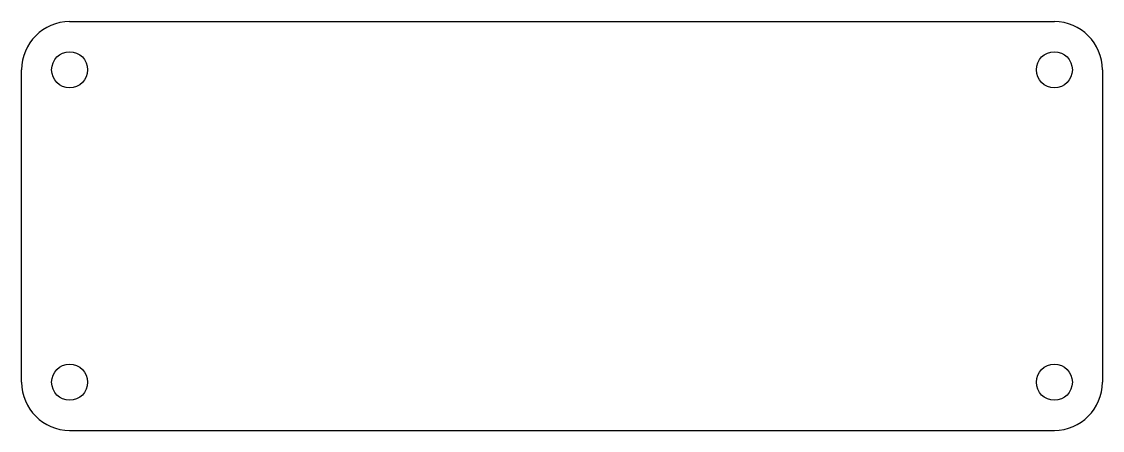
# Model space of a CAD drawing. Header units: millimetres. Extents: x -34 to 11, y -8.5 to 8.5.
import ezdxf

# ---------------------------------------------------------------- set-up
doc = ezdxf.new("R2010")
doc.units = ezdxf.units.MM

msp = doc.modelspace()

# ---------------------------------------------------------------- linework, layer by layer
at = {"color": 7, "linetype": 'Continuous'}
for p, q in [((-32, 8.5), (9, 8.5)), ((-34, -6.5), (-34, 6.5)), ((11, 6.5), (11, -6.5)), ((-32, -8.5), (9, -8.5))]:
    msp.add_line(p, q, dxfattribs=at)
for centre in [(-32, 6.5), (9, 6.5), (-32, -6.5), (9, -6.5)]:
    msp.add_circle(centre, 0.75, dxfattribs=at)
for centre, start, end in [((-32, 6.5), 90, 180), ((9, 6.5), 0, 90), ((-32, -6.5), 180, 270), ((9, -6.5), 270, 0)]:
    msp.add_arc(centre, 2, start, end, dxfattribs=at)

doc.saveas('drawing.dxf')
